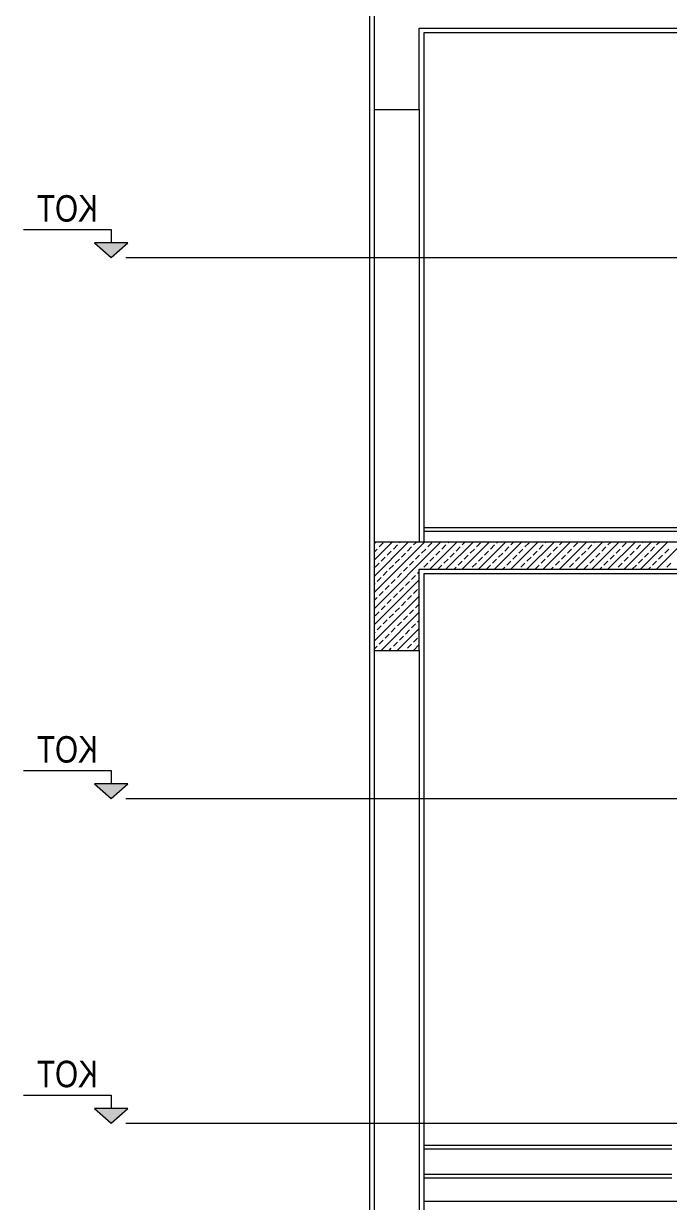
# Model space of a CAD drawing. Header units: millimetres. Extents: x 43168.9 to 43194.6, y -25545.1 to -25543.4.
# Drawn here: x 43181.2859 to 43181.4291, y -25544.2242 to -25543.9627 of the extents above; entities that cross this region are included whole.
import ezdxf
from ezdxf.enums import TextEntityAlignment as Align

# ---------------------------------------------------------------- set-up
doc = ezdxf.new("R2010")
doc.units = ezdxf.units.MM
doc.header["$LTSCALE"] = 200
doc.linetypes.add('kesit_$0$HIDDEN2', pattern=[0.1875, 0.125, -0.0625])
for name, color, linetype in [('duv_sgh', 4, 'Continuous'), ('kaplama-gnl_sgh', 30, 'Continuous'), ('kesit_$0$izd-alt_sgh', 8, 'kesit_$0$HIDDEN2'), ('kolon-b.a_sgh', 6, 'Continuous'), ('siva_sgh', 145, 'Continuous'), ('tarama-betonarme_sgh', 223, 'Continuous')]:
    doc.layers.add(name, color=color, linetype=linetype)
doc.styles.add('kesit_$0$text2', font='arial.ttf')

msp = doc.modelspace()

# ---------------------------------------------------------------- hatches: boundary and pattern name
for points in [[(43181.30166, -25544.01132), (43181.30901, -25544.01132), (43181.30533, -25544.01456)], [(43181.30166, -25544.13132), (43181.30901, -25544.13132), (43181.30533, -25544.13456)], [(43181.30166, -25544.20332), (43181.30901, -25544.20332), (43181.30533, -25544.20656)]]:
    msp.add_hatch(color=256).paths.add_polyline_path(points)

# ---------------------------------------------------------------- linework, layer by layer
at = {"color": 0, "linetype": 'ByBlock'}
for p, q in [((43181.28593, -25544.00838), (43181.30533, -25544.00838)), ((43181.30533, -25544.00838), (43181.30533, -25544.01132)), ((43181.28593, -25544.12838), (43181.30533, -25544.12838)), ((43181.30533, -25544.12838), (43181.30533, -25544.13132)), ((43181.28593, -25544.20038), (43181.30533, -25544.20038)), ((43181.30533, -25544.20038), (43181.30533, -25544.20332))]:
    msp.add_line(p, q, dxfattribs=at)
for p, q in [((43181.30901, -25544.01132), (43181.30166, -25544.01132)), ((43181.30166, -25544.01132), (43181.30533, -25544.01456)), ((43181.30533, -25544.01456), (43181.30901, -25544.01132)), ((43181.30901, -25544.13132), (43181.30166, -25544.13132)), ((43181.30166, -25544.13132), (43181.30533, -25544.13456)), ((43181.30533, -25544.13456), (43181.30901, -25544.13132)), ((43181.30901, -25544.20332), (43181.30166, -25544.20332)), ((43181.30166, -25544.20332), (43181.30533, -25544.20656)), ((43181.30533, -25544.20656), (43181.30901, -25544.20332))]:
    msp.add_line(p, q)
at = {"layer": 'duv_sgh'}
for p, q in [((43181.36364, -25543.98172), (43181.36364, -25544.07772)), ((43181.36364, -25543.98172), (43181.36364, -25544.07772)), ((43181.37364, -25543.98172), (43181.37364, -25544.07772)), ((43181.37364, -25543.98172), (43181.37364, -25544.07772)), ((43181.36364, -25544.10172), (43181.36364, -25544.22717)), ((43181.36364, -25544.10172), (43181.36364, -25544.22717)), ((43181.37364, -25544.10172), (43181.37364, -25544.22717)), ((43181.37364, -25544.10172), (43181.37364, -25544.22717))]:
    msp.add_line(p, q, dxfattribs=at)
at = {"layer": 'kaplama-gnl_sgh'}
for p, q in [((43181.44684, -25544.07452), (43181.37464, -25544.07452)), ((43181.44604, -25544.07532), (43181.37464, -25544.07532)), ((43181.42964, -25544.21157), (43181.37464, -25544.21157)), ((43181.42964, -25544.21237), (43181.37464, -25544.21237)), ((43181.42964, -25544.21797), (43181.37464, -25544.21797)), ((43181.42964, -25544.21877), (43181.37464, -25544.21877)), ((43181.43484, -25544.22397), (43181.37464, -25544.22397))]:
    msp.add_line(p, q, dxfattribs=at)
at = {"layer": 'kesit_$0$izd-alt_sgh'}
for p, q in [((43181.30862, -25544.01456), (43182.76331, -25544.01456)), ((43181.30862, -25544.13456), (43182.76331, -25544.13456)), ((43181.30862, -25544.20656), (43182.76331, -25544.20656))]:
    msp.add_line(p, q, dxfattribs=at)
at = {"layer": 'kolon-b.a_sgh'}
for p, q in [((43181.36364, -25543.95772), (43181.36364, -25543.98172)), ((43181.37364, -25543.98172), (43181.37364, -25543.96372)), ((43181.37364, -25543.96372), (43181.43764, -25543.96372)), ((43181.36364, -25543.98172), (43181.37364, -25543.98172)), ((43181.44364, -25544.07772), (43181.36364, -25544.07772)), ((43181.36364, -25544.07772), (43181.36364, -25544.10172)), ((43181.37364, -25544.10172), (43181.37364, -25544.08372)), ((43181.37364, -25544.08372), (43181.43764, -25544.08372)), ((43181.36364, -25544.10172), (43181.37364, -25544.10172))]:
    msp.add_line(p, q, dxfattribs=at)
at = {"layer": 'siva_sgh'}
for p, q in [((43181.36264, -25543.73701), (43181.36264, -25544.46255)), ((43181.43664, -25543.96472), (43181.37464, -25543.96472)), ((43181.37464, -25543.96472), (43181.37464, -25544.07772)), ((43181.43664, -25544.08472), (43181.37464, -25544.08472)), ((43181.37464, -25544.08472), (43181.37464, -25544.22717))]:
    msp.add_line(p, q, dxfattribs=at)
at = {"layer": 'tarama-betonarme_sgh'}
for p, q in [((43181.36364, -25544.07811), (43181.36403, -25544.07772)), ((43181.36364, -25544.0817), (43181.36762, -25544.07772)), ((43181.36364, -25544.08529), (43181.37122, -25544.07772)), ((43181.36364, -25544.08889), (43181.37481, -25544.07772)), ((43181.36364, -25544.09248), (43181.3784, -25544.07772)), ((43181.36364, -25544.07991), (43181.36431, -25544.07923)), ((43181.36476, -25544.07878), (43181.36566, -25544.07788)), ((43181.36656, -25544.08058), (43181.36746, -25544.07968)), ((43181.36791, -25544.07923), (43181.3688, -25544.07833)), ((43181.36925, -25544.07788), (43181.36942, -25544.07772)), ((43181.37105, -25544.07968), (43181.37195, -25544.07878)), ((43181.3724, -25544.07833), (43181.37301, -25544.07772)), ((43181.37419, -25544.08013), (43181.37509, -25544.07923)), ((43181.37554, -25544.07878), (43181.37644, -25544.07788)), ((43181.37599, -25544.08372), (43181.38199, -25544.07772)), ((43181.37733, -25544.08058), (43181.37823, -25544.07968)), ((43181.37868, -25544.07923), (43181.37958, -25544.07833)), ((43181.37958, -25544.08372), (43181.38558, -25544.07772)), ((43181.38003, -25544.07788), (43181.3802, -25544.07772)), ((43181.38183, -25544.07968), (43181.38272, -25544.07878)), ((43181.38317, -25544.07833), (43181.38379, -25544.07772)), ((43181.38318, -25544.08372), (43181.38918, -25544.07772)), ((43181.38497, -25544.08013), (43181.38587, -25544.07923)), ((43181.38632, -25544.07878), (43181.38721, -25544.07788)), ((43181.38677, -25544.08372), (43181.39277, -25544.07772)), ((43181.38811, -25544.08058), (43181.38901, -25544.07968)), ((43181.38946, -25544.07923), (43181.39036, -25544.07833)), ((43181.39036, -25544.08372), (43181.39636, -25544.07772)), ((43181.39081, -25544.07788), (43181.39097, -25544.07772)), ((43181.3926, -25544.07968), (43181.3935, -25544.07878)), ((43181.39395, -25544.08372), (43181.39995, -25544.07772)), ((43181.39395, -25544.07833), (43181.39456, -25544.07772)), ((43181.39574, -25544.08013), (43181.39664, -25544.07923)), ((43181.39709, -25544.07878), (43181.39799, -25544.07788)), ((43181.39754, -25544.08372), (43181.40354, -25544.07772)), ((43181.39889, -25544.08058), (43181.39979, -25544.07968)), ((43181.40023, -25544.07923), (43181.40113, -25544.07833)), ((43181.40114, -25544.08372), (43181.40714, -25544.07772)), ((43181.40158, -25544.07788), (43181.40175, -25544.07772)), ((43181.40338, -25544.07968), (43181.40428, -25544.07878)), ((43181.40472, -25544.07833), (43181.40534, -25544.07772)), ((43181.40473, -25544.08372), (43181.41073, -25544.07772)), ((43181.40652, -25544.08013), (43181.40742, -25544.07923)), ((43181.40787, -25544.07878), (43181.40877, -25544.07788)), ((43181.40832, -25544.08372), (43181.41432, -25544.07772)), ((43181.40966, -25544.08058), (43181.41056, -25544.07968)), ((43181.41101, -25544.07923), (43181.41191, -25544.07833)), ((43181.41191, -25544.08372), (43181.41791, -25544.07772)), ((43181.41236, -25544.07788), (43181.41252, -25544.07772)), ((43181.41415, -25544.07968), (43181.41505, -25544.07878)), ((43181.4155, -25544.08372), (43181.4215, -25544.07772)), ((43181.4155, -25544.07833), (43181.41612, -25544.07772)), ((43181.4173, -25544.08013), (43181.4182, -25544.07923)), ((43181.41864, -25544.07878), (43181.41954, -25544.07788)), ((43181.4191, -25544.08372), (43181.4251, -25544.07772)), ((43181.42044, -25544.08058), (43181.42134, -25544.07968)), ((43181.42179, -25544.07923), (43181.42269, -25544.07833)), ((43181.42269, -25544.08372), (43181.42869, -25544.07772)), ((43181.42313, -25544.07788), (43181.4233, -25544.07772)), ((43181.42493, -25544.07968), (43181.42583, -25544.07878)), ((43181.42628, -25544.08372), (43181.43228, -25544.07772)), ((43181.42628, -25544.07833), (43181.42689, -25544.07772)), ((43181.42807, -25544.08013), (43181.42897, -25544.07923)), ((43181.36521, -25544.08192), (43181.36611, -25544.08103)), ((43181.36835, -25544.08237), (43181.36925, -25544.08148)), ((43181.3697, -25544.08103), (43181.3706, -25544.08013)), ((43181.3715, -25544.08282), (43181.3724, -25544.08192)), ((43181.37284, -25544.08148), (43181.37374, -25544.08058)), ((43181.37599, -25544.08192), (43181.37689, -25544.08103)), ((43181.37913, -25544.08237), (43181.38003, -25544.08148)), ((43181.38048, -25544.08103), (43181.38138, -25544.08013)), ((43181.38227, -25544.08282), (43181.38317, -25544.08192)), ((43181.38362, -25544.08148), (43181.38452, -25544.08058)), ((43181.38676, -25544.08192), (43181.38766, -25544.08103)), ((43181.38991, -25544.08237), (43181.39081, -25544.08148)), ((43181.39125, -25544.08103), (43181.39215, -25544.08013)), ((43181.39305, -25544.08282), (43181.39395, -25544.08192)), ((43181.3944, -25544.08148), (43181.3953, -25544.08058)), ((43181.39754, -25544.08192), (43181.39844, -25544.08103)), ((43181.40068, -25544.08237), (43181.40158, -25544.08148)), ((43181.40203, -25544.08103), (43181.40293, -25544.08013)), ((43181.40383, -25544.08282), (43181.40472, -25544.08192)), ((43181.40517, -25544.08148), (43181.40607, -25544.08058)), ((43181.40832, -25544.08192), (43181.40921, -25544.08103)), ((43181.41146, -25544.08237), (43181.41236, -25544.08148)), ((43181.41281, -25544.08103), (43181.41371, -25544.08013)), ((43181.4146, -25544.08282), (43181.4155, -25544.08192)), ((43181.41595, -25544.08148), (43181.41685, -25544.08058)), ((43181.41909, -25544.08192), (43181.41999, -25544.08103)), ((43181.42224, -25544.08237), (43181.42313, -25544.08148)), ((43181.42358, -25544.08103), (43181.42448, -25544.08013)), ((43181.42538, -25544.08282), (43181.42628, -25544.08192)), ((43181.42673, -25544.08148), (43181.42762, -25544.08058)), ((43181.36386, -25544.08327), (43181.36476, -25544.08237)), ((43181.36566, -25544.08507), (43181.36656, -25544.08417)), ((43181.36701, -25544.08372), (43181.36791, -25544.08282)), ((43181.3688, -25544.08552), (43181.3697, -25544.08462)), ((43181.37015, -25544.08417), (43181.37105, -25544.08327)), ((43181.37329, -25544.08462), (43181.37364, -25544.08427)), ((43181.37464, -25544.08327), (43181.37554, -25544.08237)), ((43181.37779, -25544.08372), (43181.37868, -25544.08282)), ((43181.38138, -25544.08372), (43181.38183, -25544.08327)), ((43181.38542, -25544.08327), (43181.38632, -25544.08237)), ((43181.38856, -25544.08372), (43181.38946, -25544.08282)), ((43181.39216, -25544.08372), (43181.3926, -25544.08327)), ((43181.39619, -25544.08327), (43181.39709, -25544.08237)), ((43181.39934, -25544.08372), (43181.40023, -25544.08282)), ((43181.40293, -25544.08372), (43181.40338, -25544.08327)), ((43181.40697, -25544.08327), (43181.40787, -25544.08237)), ((43181.41012, -25544.08372), (43181.41101, -25544.08282)), ((43181.41371, -25544.08372), (43181.41415, -25544.08327)), ((43181.41775, -25544.08327), (43181.41864, -25544.08237)), ((43181.42089, -25544.08372), (43181.42179, -25544.08282)), ((43181.42449, -25544.08372), (43181.42493, -25544.08327)), ((43181.42852, -25544.08327), (43181.42942, -25544.08237)), ((43181.36364, -25544.09607), (43181.37364, -25544.08607)), ((43181.36364, -25544.08709), (43181.36386, -25544.08686)), ((43181.36431, -25544.08641), (43181.36521, -25544.08552)), ((43181.36611, -25544.08821), (43181.36701, -25544.08731)), ((43181.36746, -25544.08686), (43181.36835, -25544.08597)), ((43181.3706, -25544.08731), (43181.3715, -25544.08641)), ((43181.37195, -25544.08597), (43181.37284, -25544.08507)), ((43181.36364, -25544.09966), (43181.37364, -25544.08966)), ((43181.36364, -25544.09068), (43181.36431, -25544.09001)), ((43181.36476, -25544.08956), (43181.36566, -25544.08866)), ((43181.36791, -25544.09001), (43181.3688, -25544.08911)), ((43181.36925, -25544.08866), (43181.37015, -25544.08776)), ((43181.37105, -25544.09046), (43181.37195, -25544.08956)), ((43181.3724, -25544.08911), (43181.37329, -25544.08821)), ((43181.36521, -25544.0927), (43181.36611, -25544.0918)), ((43181.36656, -25544.09135), (43181.36746, -25544.09046)), ((43181.36835, -25544.09315), (43181.36925, -25544.09225)), ((43181.3697, -25544.0918), (43181.3706, -25544.0909)), ((43181.3715, -25544.0936), (43181.3724, -25544.0927)), ((43181.37284, -25544.09225), (43181.37364, -25544.09146)), ((43181.36386, -25544.09405), (43181.36476, -25544.09315)), ((43181.36518, -25544.10172), (43181.37364, -25544.09326)), ((43181.36566, -25544.09584), (43181.36656, -25544.09495)), ((43181.36701, -25544.0945), (43181.36791, -25544.0936)), ((43181.3688, -25544.09629), (43181.3697, -25544.0954)), ((43181.37015, -25544.09495), (43181.37105, -25544.09405)), ((43181.37329, -25544.0954), (43181.37364, -25544.09505)), ((43181.36364, -25544.09787), (43181.36386, -25544.09764)), ((43181.36431, -25544.09719), (43181.36521, -25544.09629)), ((43181.36746, -25544.09764), (43181.36835, -25544.09674)), ((43181.36877, -25544.10172), (43181.37364, -25544.09685)), ((43181.3706, -25544.09809), (43181.3715, -25544.09719)), ((43181.37195, -25544.09674), (43181.37284, -25544.09584)), ((43181.36476, -25544.10033), (43181.36566, -25544.09944)), ((43181.36611, -25544.09899), (43181.36701, -25544.09809)), ((43181.36791, -25544.10078), (43181.3688, -25544.09989)), ((43181.36925, -25544.09944), (43181.37015, -25544.09854)), ((43181.37105, -25544.10123), (43181.37195, -25544.10033)), ((43181.37236, -25544.10172), (43181.37364, -25544.10044)), ((43181.3724, -25544.09989), (43181.37329, -25544.09899)), ((43181.36364, -25544.10146), (43181.36431, -25544.10078)), ((43181.36697, -25544.10172), (43181.36746, -25544.10123)), ((43181.37056, -25544.10172), (43181.3706, -25544.10168))]:
    msp.add_line(p, q, dxfattribs=at)

# ---------------------------------------------------------------- texts
at = {"color": 0, "linetype": 'ByBlock', "style": 'kesit_$0$text2', "text_generation_flag": 2, "width": 0.8}
for p in [(43181.28888, -25544.00838), (43181.28888, -25544.12838), (43181.28888, -25544.20038)]:
    msp.add_attdef('KOT', text='+0.00', height=0.00588, dxfattribs=at).set_placement(p, align=Align.BOTTOM_RIGHT)

doc.saveas('drawing.dxf')
